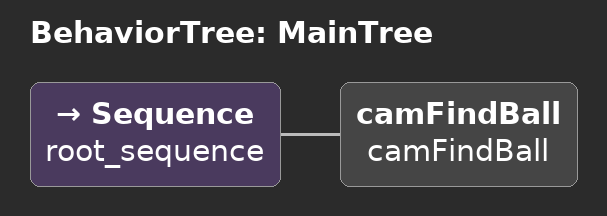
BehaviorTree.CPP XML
<root BTCPP_format="4" >
    <BehaviorTree ID="MainTree">
    <Sequence name="root_sequence">
        <camFindBall  name="camFindBall"/>
    </Sequence>
    </BehaviorTree>
</root>
